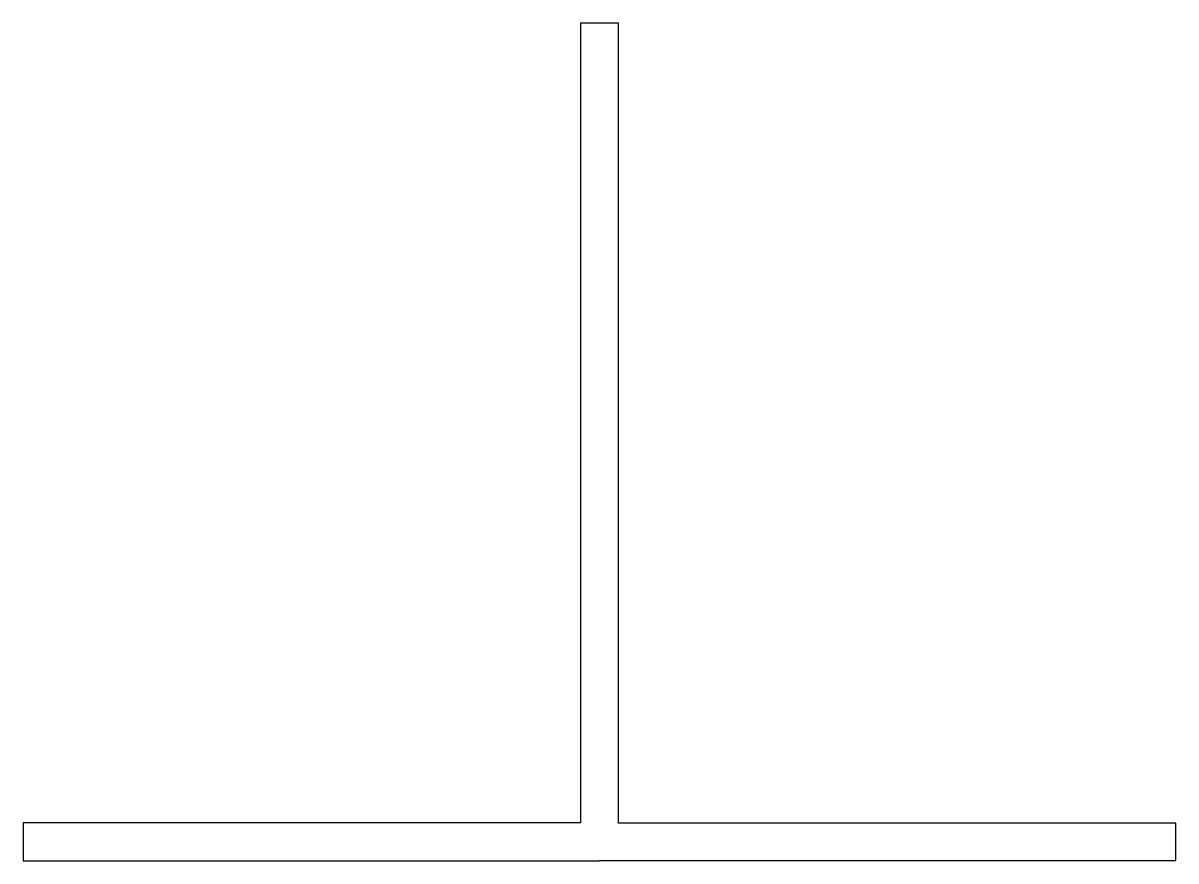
# Model space of a CAD drawing. Header units: millimetres. Extents: x -38 to 0, y -0.6 to 27.
import ezdxf

# ---------------------------------------------------------------- set-up
doc = ezdxf.new("R2010")
doc.units = ezdxf.units.MM

msp = doc.modelspace()

# ---------------------------------------------------------------- linework, layer by layer
msp.add_lwpolyline([(-18.37, 27), (-19.63, 27), (-19.63, 0.63), (-38, 0.63), (-38, -0.63), (-19, -0.63), (-19, -0.62), (0, -0.62), (0, 0.62), (-18.37, 0.62)], close=True)

doc.saveas('drawing.dxf')
